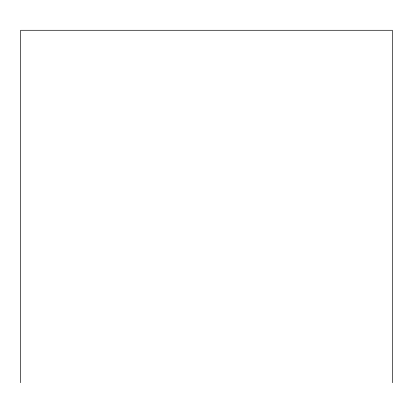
<?xml version="1.0" encoding="UTF-8"?>
<svg xmlns="http://www.w3.org/2000/svg" width="413" height="413" viewBox="0 0 413 413"><rect width="100%" height="100%" fill="white"/><g stroke="black" fill="none" stroke-linecap="round" stroke-linejoin="round"><path stroke-width="0.62" d="M392.35 382.717L392.35 30.283L20.65 30.283L20.65 382.717"/></g></svg>
